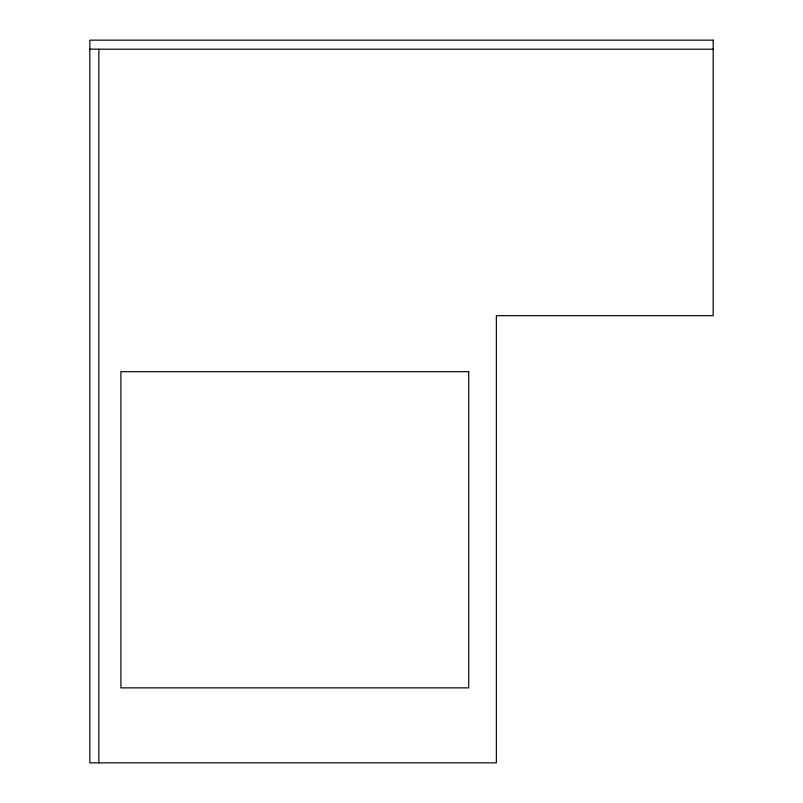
<?xml version="1.0" encoding="UTF-8"?>
<svg xmlns="http://www.w3.org/2000/svg" width="803" height="803" viewBox="0 0 803 803"><rect width="100%" height="100%" fill="white"/><g stroke="black" fill="none" stroke-linecap="round" stroke-linejoin="round"><path stroke-width="1.2" d="M89.836 49.184L713.164 49.184M98.869 49.184L98.869 762.85M713.164 40.15L89.836 40.15L89.836 762.85L496.354 762.85L496.354 315.679L713.164 315.679L713.164 40.15M468.711 371.689L120.912 371.689L120.912 687.87L468.711 687.87L468.711 371.689"/></g></svg>
